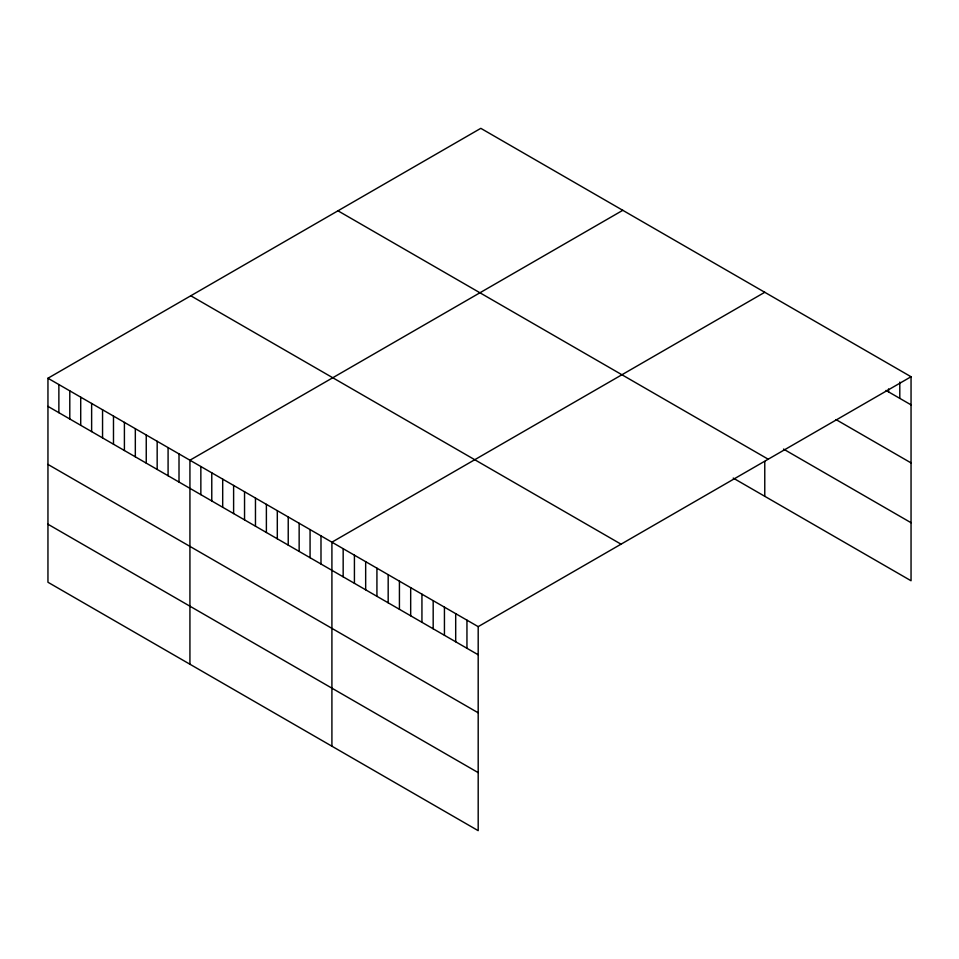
<?xml version="1.0" encoding="UTF-8"?>
<svg xmlns="http://www.w3.org/2000/svg" width="959" height="959" viewBox="0 0 959 959"><rect width="100%" height="100%" fill="white"/><g stroke="black" fill="none" stroke-linecap="round" stroke-linejoin="round"><path stroke-width="1.44" d="M47.95 378.242L478.193 626.647L478.193 830.662L47.95 582.257L47.95 378.242L480.807 128.338L911.05 376.743L911.05 580.758L733.215 478.085M622.787 210.309L189.93 460.212L189.93 664.239M764.767 292.279L331.91 542.183L331.91 746.21M478.193 626.647L911.05 376.743M886.044 390.433L911.05 404.866M836.032 419.598L911.05 462.909M783.515 449.088L911.05 522.715M337.964 210.812L768.207 459.205M190.793 295.78L621.036 544.173M47.95 406.376L478.193 654.781M47.95 464.42L478.193 712.813M47.95 524.225L478.193 772.618M899.794 382.09L899.794 398.369M888.549 388.91L888.549 391.871M764.767 461.471L764.767 496.294M466.949 620.149L466.949 648.284M455.693 613.652L455.693 641.787M444.437 607.155L444.437 635.29M433.18 600.658L433.18 628.792M421.936 594.16L421.936 622.295M410.68 587.663L410.68 615.798M399.423 581.166L399.423 609.301M388.179 574.669L388.179 602.803M376.923 568.172L376.923 596.306M365.667 561.674L365.667 589.809M354.422 555.177L354.422 583.312M343.166 548.68L343.166 576.815M320.989 535.877L320.989 564.012M310.069 529.572L310.069 557.706M299.148 523.266L299.148 551.401M288.227 516.961L288.227 545.096M277.307 510.656L277.307 538.79M266.386 504.35L266.386 532.485M255.466 498.045L255.466 526.179M244.545 491.739L244.545 519.874M233.612 485.434L233.612 513.568M222.692 479.128L222.692 507.263M211.771 472.823L211.771 500.958M200.851 466.518L200.851 494.652M179.009 453.907L179.009 482.041M168.089 447.601L168.089 475.736M157.168 441.296L157.168 469.43M146.248 434.99L146.248 463.125M135.327 428.685L135.327 456.82M124.406 422.38L124.406 450.514M113.486 416.074L113.486 444.209M102.553 409.769L102.553 437.903M91.632 403.463L91.632 431.598M80.712 397.158L80.712 425.293M69.791 390.852L69.791 418.987M58.871 384.547L58.871 412.682"/></g></svg>
